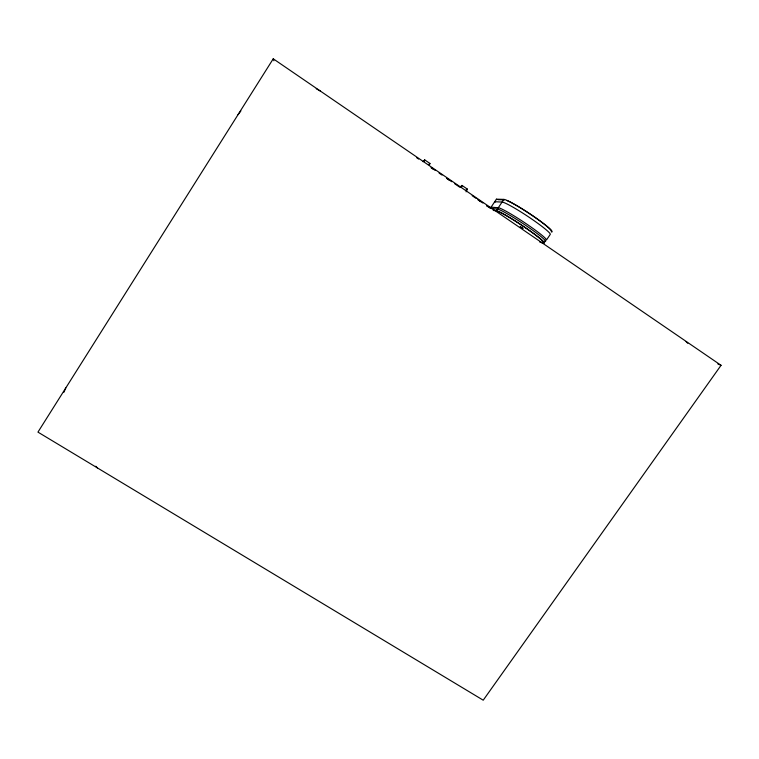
<?xml version="1.0" encoding="UTF-8"?>
<svg xmlns="http://www.w3.org/2000/svg" width="759" height="759" viewBox="0 0 759 759"><rect width="100%" height="100%" fill="white"/><g stroke="black" fill="none" stroke-linecap="round" stroke-linejoin="round"><path stroke-width="1.14" d="M63.889 392.299L65.786 387.953M424.034 161.411L424.661 159.855L423.048 161.714M273.24 58.804L37.95 432.118L483.217 700.196L721.05 365.316L273.24 58.804L273.895 60.767M490.229 208.459L496.433 199.162L503.872 199.389A29.212 2.761 33.5 0 1 533.568 216.306A29.212 2.761 33.5 0 1 551.243 231.95M493.227 210.452L496.282 210.736L503.872 199.389M545.655 240.195L544.753 241.514A29.184 2.429 33.5 0 0 526.888 226.201A29.184 2.429 33.5 0 0 497.392 209.076L491.253 208.545M238.041 114.656L240.869 110.956M498.217 199.674L504.583 199.883M539.602 241.95L542.922 242.681A28.311 2.305 33.6 0 0 525.57 227.88A28.311 2.305 33.6 0 0 496.974 211.22M541.404 242.671L543.643 243.165A29.174 2.372 33.6 0 0 525.74 227.909A29.174 2.372 33.6 0 0 496.282 210.736M717.872 363.959L721.05 365.316M316.237 88.718L320.307 91.023M424.661 159.855L429.898 163.441M461.994 185.424L467.164 188.963M416.7 157.739L418.645 159.067M431.302 167.73L435.192 170.395M439.082 173.061L442.004 175.054M446.871 178.384L451.738 181.714M454.66 183.716L459.527 187.046M472.174 195.699L476.073 198.365M478.986 200.367L482.885 203.032M486.775 205.698L490.665 208.355M431.103 167.73L433.047 169.058M446.643 178.365L449.565 180.367M477.734 199.645L480.646 201.638M486.472 205.623L488.416 206.951M686.108 341.645L687.777 343.286M95.776 466.225L97.418 467.914M429.015 164.314A6.983 0.503 -56.4 0 1 429.29 165.016M460.21 187.141A6.945 0.75 -56 0 1 461.529 187.084M466.168 189.75A6.935 0.787 -55.9 0 1 466.083 191.837M506.699 200.471A28.349 2.675 33.5 0 1 533.416 216.306A28.349 2.675 33.5 0 1 551.395 231.201M491.462 207.605A9.222 0.759 33.7 0 1 491.082 207.179L498.284 207.738A29.184 2.476 33.5 0 1 524.678 222.71A29.184 2.476 33.5 0 1 546.489 239.986L550.322 234.332A29.203 2.666 33.5 0 0 528.587 216.913A29.203 2.666 33.5 0 0 502.088 202.065L494.726 201.723A9.231 0.816 33.7 0 0 495.105 202.169M496.813 199.608A9.231 0.844 33.7 0 1 496.433 199.162M520.304 226.713L522.875 228.459L520.304 226.713"/></g></svg>
